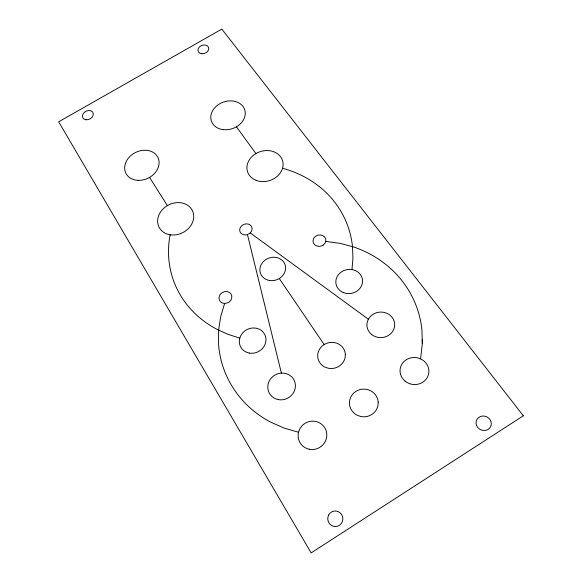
<?xml version="1.0" encoding="UTF-8"?>
<svg xmlns="http://www.w3.org/2000/svg" width="582" height="582" viewBox="0 0 582 582"><rect width="100%" height="100%" fill="white"/><g stroke="black" fill="none" stroke-linecap="round" stroke-linejoin="round"><path stroke-width="0.87" d="M420.582 358.883L422.336 343.424L422.219 339.597M351.979 269.59L352.954 257.942L352.474 246.47A113.425 99.173 -23.1 0 0 282.554 168.263M224.623 303.469L227.802 302.8L229.213 301.949A6.577 5.835 -27 0 0 229.388 292.433A6.577 5.835 -27 0 0 219.479 295.721A6.577 5.835 -27 0 0 224.623 303.469L220.724 316.397L218.665 329.718L218.505 343.213A108.63 100.431 -13.8 0 0 270.23 421.928L283.907 428.032L298.522 432.259M250.267 232.938L247.459 234.611A6.337 5.434 -21.1 0 1 239.689 229.453A6.337 5.434 -21.1 0 1 248.55 224.157A6.337 5.434 -21.1 0 1 250.267 232.938L368.384 319.234M325.767 241.414L339.917 243.327L353.667 247.001A110.122 102.272 -16.9 0 1 421.928 329.732L422.336 343.424M239.813 338.135L227.838 334.279L216.635 329.157A111.191 96.758 -18.3 0 1 170.133 234.779M236.43 126.811L255.942 153.568M279.287 278.538L324.167 344.573M149.567 177.394L167.383 205.606M247.459 234.611L281.39 373.106M378.191 402.075L377.936 405.698A14.397 13.859 -0.7 0 1 360.818 416.516L357.253 415.293A14.397 13.859 -0.7 0 1 355.937 391.373A14.397 13.859 -0.7 0 1 378.191 402.075M345.373 354.489L345.061 357.908A13.888 13.037 -12.9 0 1 328.415 368.268L325.011 367.155A13.888 13.037 -12.9 0 1 324.145 344.588A13.888 13.037 -12.9 0 1 345.373 354.489M523.327 415.795L311.159 552.9L58.673 121.798L221.822 29.1L523.327 415.795M323.185 245.102L321.751 245.859A6.497 5.682 -13.4 0 1 312.992 240.584A6.497 5.682 -13.4 0 1 322.588 235.492A6.497 5.682 -13.4 0 1 323.185 245.102M138.152 180.347A17.867 14.303 -26.2 0 0 158.311 158.319A17.867 14.303 -26.2 0 0 129.182 157.213A17.867 14.303 -26.2 0 0 138.152 180.347M170.402 234.822A18.617 15.554 -26.5 0 0 193.26 212.925A18.617 15.554 -26.5 0 0 163.353 208.647A18.617 15.554 -26.5 0 0 170.402 234.822M223.437 129.662A17.613 14.019 -19.3 0 0 244.709 109.714A17.613 14.019 -19.3 0 0 215.886 106.586A17.613 14.019 -19.3 0 0 223.437 129.662M278.298 399.601A13.983 13.211 -28.2 0 0 294.87 382.134A13.983 13.211 -28.2 0 0 271.634 377.66A13.983 13.211 -28.2 0 0 278.298 399.601M371.702 334.57A13.895 12.768 -3.1 0 0 394.443 327.164A13.895 12.768 -3.1 0 0 376.27 312.81A13.895 12.768 -3.1 0 0 371.702 334.57M328.626 515.092A7.777 7.559 82.9 0 0 335.618 526.528A7.777 7.559 82.9 0 0 341.714 514.655A7.777 7.559 82.9 0 0 328.626 515.092M476.571 425.522A7.748 7.13 25.1 0 0 489.666 428.105A7.748 7.13 25.1 0 0 484.762 416.174A7.748 7.13 25.1 0 0 476.571 425.522M249.256 353.063A13.553 12.404 -27.4 0 0 265.494 336.418A13.553 12.404 -27.4 0 0 243.181 332.395A13.553 12.404 -27.4 0 0 249.256 353.063M309.26 449.239A14.441 14.106 -31.1 0 0 326.182 430.876A14.441 14.106 -31.1 0 0 301.949 425.893A14.441 14.106 -31.1 0 0 309.26 449.239M405.196 381.239A14.463 13.51 7.7 0 0 428.701 373.615A14.463 13.51 7.7 0 0 409.532 358.243A14.463 13.51 7.7 0 0 405.196 381.239M256.182 180.376A18.362 15.212 -17.6 0 0 283.114 164.189A18.362 15.212 -17.6 0 0 255.76 153.677A18.362 15.212 -17.6 0 0 256.182 180.376M343.147 292.462A13.415 12.047 -9.6 0 0 362.55 280.4A13.415 12.047 -9.6 0 0 341.874 271.612A13.415 12.047 -9.6 0 0 343.147 292.462M269.597 280.495A13.044 11.538 -19.8 0 0 285.136 264.868A13.044 11.538 -19.8 0 0 263.5 261.471A13.044 11.538 -19.8 0 0 269.597 280.495M201.823 53.748A5.587 4.227 -19.5 0 0 208.669 47.615A5.587 4.227 -19.5 0 0 199.619 46.764A5.587 4.227 -19.5 0 0 201.823 53.748M85.991 119.761A5.696 4.336 -27.1 0 0 93.236 113.374A5.696 4.336 -27.1 0 0 84.383 112.311A5.696 4.336 -27.1 0 0 85.991 119.761"/></g></svg>
